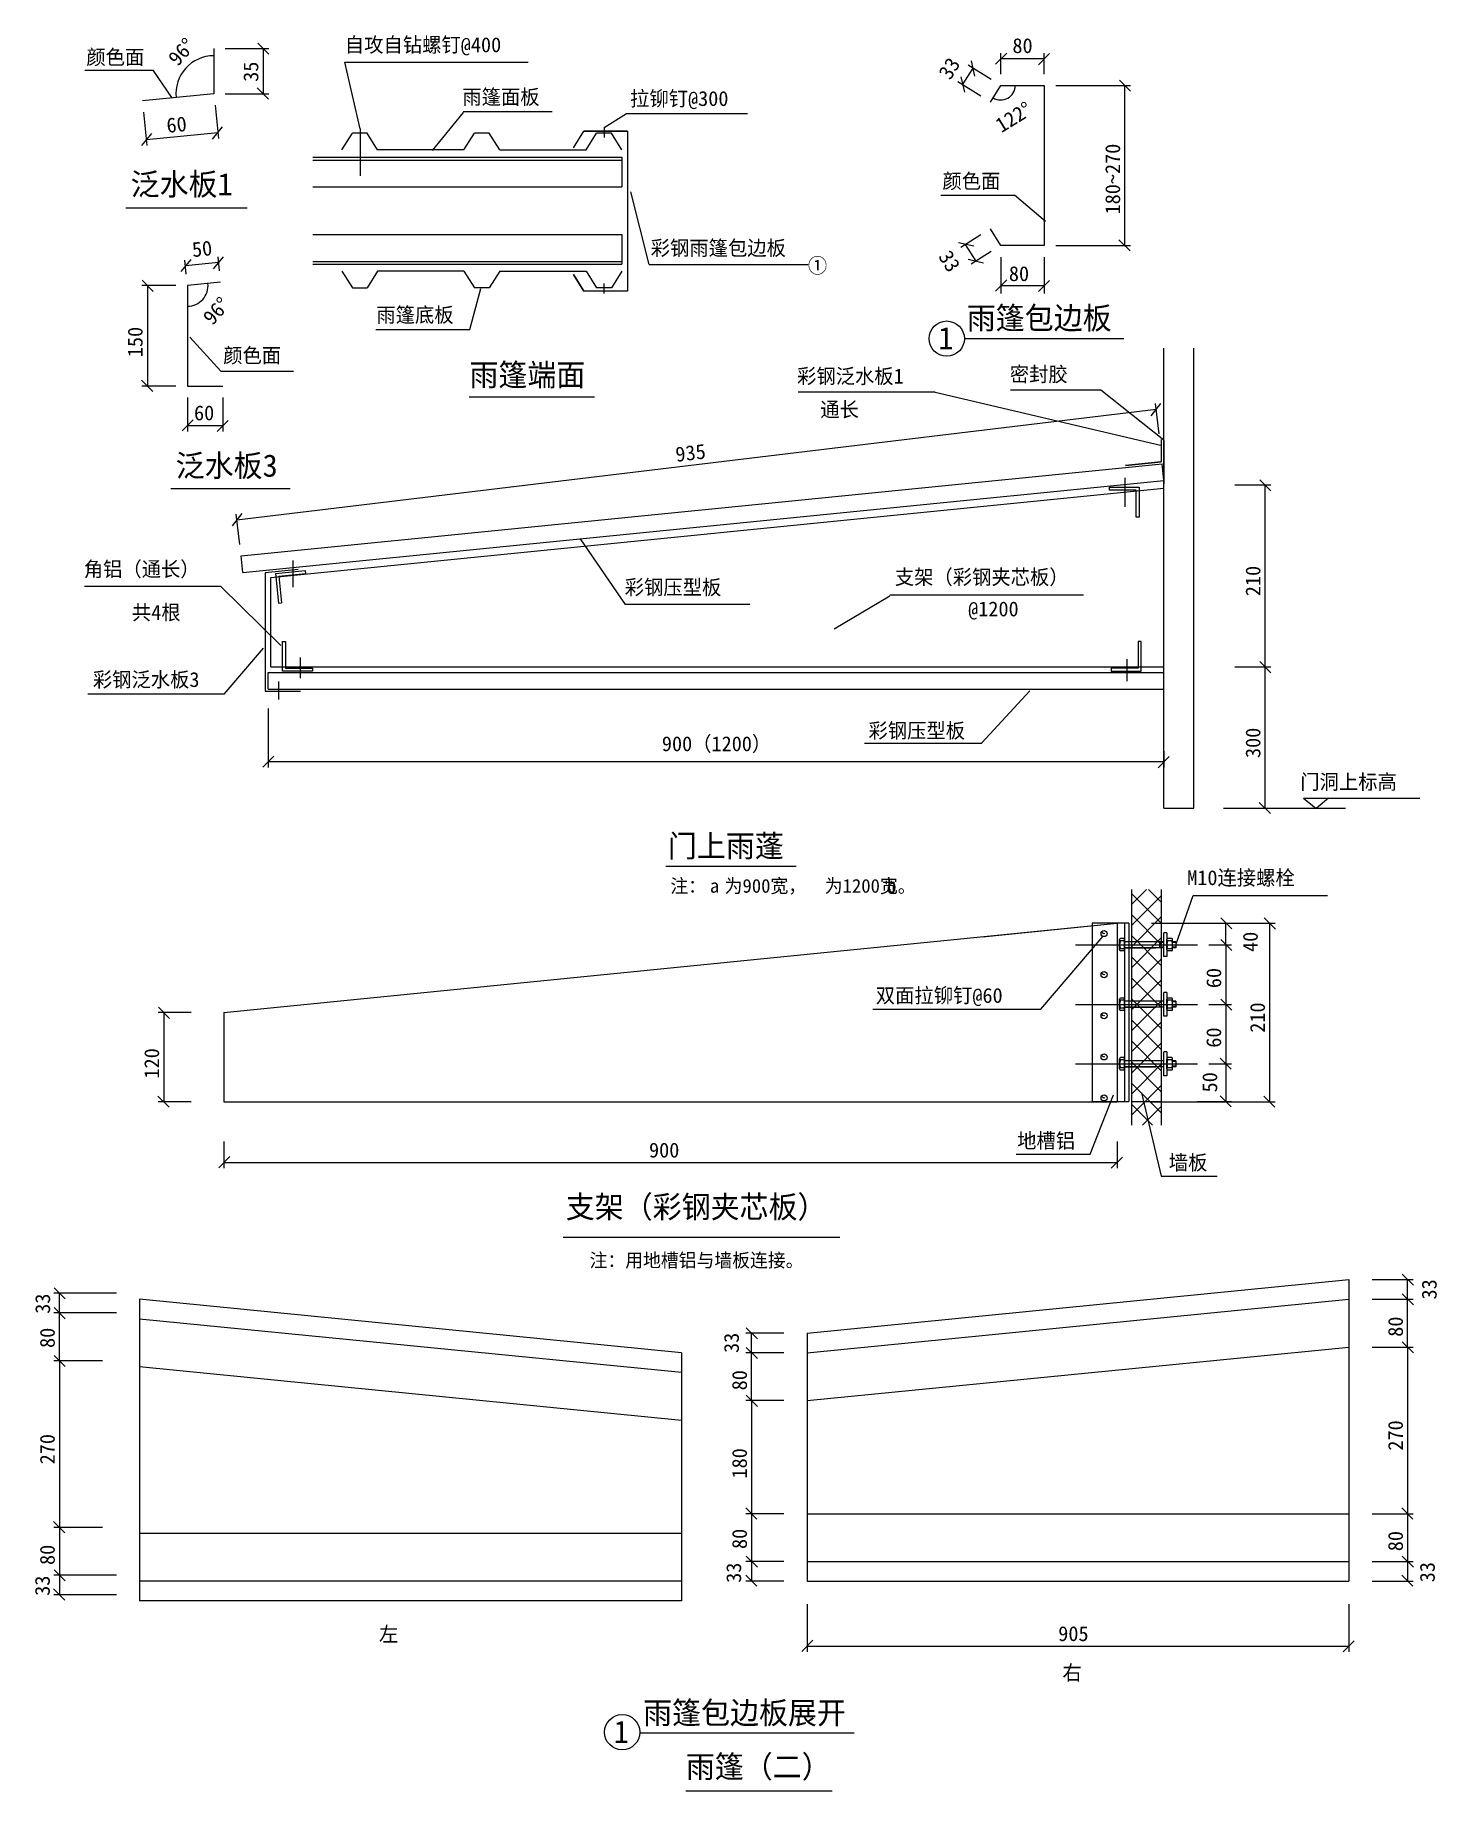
# Model space of a CAD drawing. Header units: metres. Extents: x 1635 to 2861, y 143 to 1679.
import ezdxf

# ---------------------------------------------------------------- set-up
doc = ezdxf.new("R2010")
doc.units = ezdxf.units.M
doc.layers.add('_TCH_MASK', color=7, linetype='Continuous')

# ---------------------------------------------------------------- blocks, each defined once
blk = doc.blocks.new('_ARCHTICK')
at = {"color": 6, "linetype": 'ByBlock'}
blk.add_lwpolyline([(-0.73, -0.73), (0.66, 0.66)], dxfattribs=at)

msp = doc.modelspace()

# ---------------------------------------------------------------- linework, layer by layer
for p, q in [((1713.98, 1528.15), (1820.18, 1528.15)), ((2447.93, 1413.77), (2587.31, 1413.77)), ((2014.43, 1362.82), (2124.38, 1362.82)), ((1753.6, 1282.68), (1857.84, 1282.68)), ((2186.78, 952.02), (2300.78, 952.02)), ((2096.79, 627.37), (2339.04, 627.37)), ((2164.21, 193.74), (2351.42, 193.74)), ((2204.22, 142.9), (2332.08, 142.9))]:
    msp.add_line(p, q)
at = {"layer": '_TCH_MASK'}
for p, q in [((1791.18, 1667.6), (1791.18, 1627.97)), ((1801.18, 1667.6), (1839.29, 1667.6)), ((1834.29, 1667.6), (1834.29, 1627.97)), ((2479.81, 1645.22), (2479.81, 1663.44)), ((2517.83, 1645.22), (2517.83, 1663.44)), ((1678.15, 1648.71), (1738.07, 1648.71)), ((1754.24, 1624.57), (1738.07, 1648.71)), ((1905.8, 1655.64), (2066.08, 1655.64)), ((1919.19, 1597.14), (1905.8, 1655.64)), ((2446.4, 1635.81), (2455.52, 1650.4)), ((2471.33, 1640.52), (2451.28, 1653.05)), ((2517.83, 1658.44), (2479.81, 1658.44)), ((2462.21, 1625.93), (2442.16, 1638.46)), ((2470.69, 1620.63), (2479.81, 1635.22)), ((2479.81, 1635.22), (2517.83, 1635.22)), ((2517.83, 1635.22), (2517.83, 1495.1)), ((2527.83, 1635.22), (2593.26, 1635.22)), ((2588.26, 1495.1), (2588.26, 1635.22)), ((1791.18, 1627.97), (1728.66, 1621.72)), ((1792.18, 1618.02), (1795.09, 1588.92)), ((1801.18, 1627.97), (1839.29, 1627.97)), ((1729.66, 1611.77), (1732.57, 1582.67)), ((2009.3, 1611.62), (1982.07, 1578.25)), ((2009.3, 1612.31), (2087.09, 1612.31)), ((2132.61, 1598.45), (2152.38, 1610.63)), ((2132.61, 1598.45), (2132.61, 1589.83)), ((2152.38, 1610.63), (2258.08, 1610.63)), ((1794.59, 1593.89), (1732.07, 1587.64)), ((1903.23, 1578.83), (1912.35, 1593.42)), ((1925.37, 1593.42), (1912.35, 1593.42)), ((1919.19, 1597.14), (1919.19, 1556.02)), ((1934.49, 1578.83), (1925.37, 1593.42)), ((2010.03, 1578.83), (2019.15, 1593.42)), ((2032.18, 1593.42), (2019.15, 1593.42)), ((2041.29, 1578.83), (2032.18, 1593.42)), ((2105.87, 1580.7), (2114.99, 1595.29)), ((2105.87, 1580.7), (2114.99, 1595.29)), ((2153.01, 1595.29), (2114.99, 1595.29)), ((2114.99, 1595.29), (2153.01, 1595.29)), ((2116.84, 1578.83), (2125.96, 1593.42)), ((2138.98, 1593.42), (2125.96, 1593.42)), ((2148.1, 1578.83), (2138.98, 1593.42)), ((2153.01, 1595.29), (2153.01, 1486.43)), ((2153.01, 1595.29), (2153.01, 1455.17)), ((1877.84, 1572.51), (2148.13, 1572.51)), ((1877.84, 1569.9), (2148.13, 1569.9)), ((2010.03, 1578.83), (1934.49, 1578.83)), ((2041.29, 1578.83), (2116.84, 1578.83)), ((2148.13, 1572.51), (2148.13, 1546.46)), ((1877.84, 1546.46), (2148.13, 1546.46)), ((2172.17, 1478.52), (2156.06, 1542.24)), ((2427.32, 1539.1), (2491.66, 1539.1)), ((2518.83, 1516.2), (2491.66, 1539.1)), ((2479.81, 1495.1), (2470.69, 1509.69)), ((1877.84, 1504.78), (2148.13, 1504.78)), ((2148.13, 1504.78), (2148.13, 1478.73)), ((2462.21, 1504.39), (2444.78, 1493.5)), ((2458.14, 1481.56), (2449.02, 1496.15)), ((2517.83, 1495.1), (2479.81, 1495.1)), ((2527.83, 1495.1), (2593.26, 1495.1)), ((1767.01, 1470.1), (1765.78, 1482.34)), ((1795.34, 1480.27), (1766.28, 1477.36)), ((1796.07, 1473), (1794.84, 1485.24)), ((1877.84, 1481.33), (2148.13, 1481.33)), ((1877.84, 1478.73), (2148.13, 1478.73)), ((2172.17, 1478.52), (2311.35, 1478.52)), ((2471.33, 1489.8), (2453.9, 1478.91)), ((2479.81, 1485.1), (2479.81, 1453.29)), ((2517.83, 1485.1), (2517.83, 1453.29)), ((1758, 1460.15), (1728.01, 1460.15)), ((1733.01, 1460.15), (1733.01, 1372.17)), ((1797.06, 1463.05), (1768, 1460.15)), ((1768, 1460.15), (1768, 1372.17)), ((1903.23, 1472.8), (1912.35, 1458.21)), ((1934.49, 1472.8), (1925.37, 1458.21)), ((2010.03, 1472.8), (1934.49, 1472.8)), ((2010.03, 1472.8), (2019.15, 1458.21)), ((2041.29, 1472.8), (2032.18, 1458.21)), ((2041.29, 1472.8), (2116.84, 1472.8)), ((2105.87, 1469.76), (2114.99, 1455.17)), ((2114.99, 1455.17), (2105.87, 1469.76)), ((2116.84, 1472.8), (2125.96, 1458.21)), ((2132.61, 1453.18), (2132.61, 1461.8)), ((2148.1, 1472.8), (2138.98, 1458.21)), ((2517.83, 1459.99), (2479.81, 1459.99)), ((1912.35, 1458.21), (1925.37, 1458.21)), ((2015.26, 1421.74), (2024.85, 1457.43)), ((2032.18, 1458.21), (2019.15, 1458.21)), ((2153.01, 1455.17), (2114.99, 1455.17)), ((2153.01, 1455.17), (2114.99, 1455.17)), ((2138.98, 1458.21), (2125.96, 1458.21)), ((1770.1, 1414.93), (1797.22, 1385.12)), ((1932.96, 1421.74), (2015.26, 1421.74)), ((2622.56, 1002.77), (2622.56, 1405.36)), ((2648.61, 1002.77), (2648.61, 1405.36)), ((1797.22, 1385.12), (1860.92, 1385.12)), ((1758, 1372.17), (1728.01, 1372.17)), ((1768, 1372.17), (1799.06, 1372.17)), ((2567.22, 1368.63), (2488.31, 1368.63)), ((2622.56, 1324.96), (2567.22, 1368.63)), ((1768, 1362.17), (1768, 1332.51)), ((1799.06, 1362.17), (1799.06, 1332.51)), ((2422.34, 1366.8), (2302.47, 1366.8)), ((2422.34, 1366.8), (2619.6, 1320.49)), ((2618.4, 1330.42), (2615.22, 1356.87)), ((1799.06, 1337.51), (1768, 1337.51)), ((1811.23, 1255.02), (2615.81, 1351.9)), ((2620.12, 1325.57), (2620.12, 1305.76)), ((2620.12, 1325.57), (2620.12, 1305.76)), ((2622.56, 1324.42), (2622.56, 1286.58)), ((1815.01, 1223.6), (2621.11, 1304.21)), ((2588.45, 1291.95), (2588.45, 1266.59)), ((2588.86, 1302.63), (2620.12, 1305.76)), ((2620.12, 1305.76), (2588.86, 1302.63)), ((2622.56, 1289.7), (2621.11, 1304.21)), ((1816.46, 1209.09), (2622.56, 1289.7)), ((1841.06, 1204.59), (2622.56, 1282.74)), ((2574.75, 1283.58), (2600.8, 1283.58)), ((2574.75, 1280.97), (2574.75, 1283.58)), ((2598.2, 1280.97), (2574.75, 1280.97)), ((2598.2, 1257.53), (2598.2, 1280.97)), ((2600.8, 1283.58), (2600.8, 1257.53)), ((2684.49, 1285.66), (2716.03, 1285.66)), ((2711.03, 1126.44), (2711.03, 1285.66)), ((1813.81, 1233.53), (1810.63, 1259.98)), ((2600.8, 1257.53), (2598.2, 1257.53)), ((2151.35, 1180.96), (2111.91, 1238.63)), ((1816.46, 1209.09), (1815.01, 1223.6)), ((1860.16, 1219.68), (1860.16, 1196.27)), ((1865.03, 1211.75), (1835.97, 1208.85)), ((1835.97, 1208.85), (1835.97, 1105.24)), ((1835.97, 1208.85), (1835.97, 1105.24)), ((1841.06, 1126.44), (1841.06, 1204.59)), ((1845.05, 1208.16), (1870.97, 1210.76)), ((1845.05, 1208.16), (1847.65, 1182.24)), ((1847.9, 1205.83), (1871.23, 1208.16)), ((1847.9, 1205.83), (1850.24, 1182.5)), ((1870.97, 1210.76), (1871.23, 1208.16)), ((1797.38, 1196.84), (1678.03, 1196.84)), ((1797.38, 1196.84), (1849.72, 1145.27)), ((2382.61, 1188.48), (2333.83, 1159.51)), ((2552.06, 1189.3), (2382.61, 1189.3)), ((1847.65, 1182.24), (1850.24, 1182.5)), ((2260.16, 1180.96), (2151.35, 1180.96)), ((1800.19, 1102.49), (1834.72, 1142.77)), ((1851.36, 1122.74), (1851.36, 1148.79)), ((1851.36, 1148.79), (1853.96, 1148.79)), ((1853.96, 1148.79), (1853.96, 1125.34)), ((2602.47, 1148.79), (2599.87, 1148.79)), ((2599.87, 1148.79), (2599.87, 1125.34)), ((2602.47, 1122.74), (2602.47, 1148.79)), ((1841.06, 1126.44), (2622.56, 1126.44)), ((1877.41, 1122.74), (1851.36, 1122.74)), ((1853.96, 1125.34), (1877.41, 1125.34)), ((1866.73, 1134.64), (1866.73, 1116.63)), ((1877.41, 1125.34), (1877.41, 1122.74)), ((2599.87, 1125.34), (2576.42, 1125.34)), ((2576.42, 1125.34), (2576.42, 1122.74)), ((2576.42, 1122.74), (2602.47, 1122.74)), ((2590.11, 1133.29), (2590.11, 1114.01)), ((2684.52, 1126.44), (2716.03, 1126.44)), ((2684.52, 1126.44), (2716.03, 1126.44)), ((2711.03, 1002.77), (2711.03, 1126.44)), ((1838.61, 1121.52), (2622.56, 1121.52)), ((1838.61, 1106.94), (1838.61, 1121.52)), ((1838.61, 1106.94), (2622.56, 1106.94)), ((1847.73, 1113.63), (1847.73, 1098.03)), ((1800.19, 1102.49), (1680.86, 1102.49)), ((1835.97, 1105.24), (1867.03, 1105.24)), ((2463.26, 1059.99), (2505.17, 1105.54)), ((1838.61, 1089.96), (1838.61, 1038.29)), ((2463.26, 1059.45), (2360.53, 1059.45)), ((2622.56, 1052.58), (2622.56, 1038.29)), ((2622.56, 1043.29), (1838.61, 1043.29)), ((2622.56, 1002.77), (2648.61, 1002.77)), ((2674.52, 1002.77), (2781.47, 1002.77)), ((2684.52, 1002.77), (2716.03, 1002.77)), ((2744.58, 1011.53), (2846.58, 1011.53)), ((2744.58, 1011.53), (2755.6, 1002.59)), ((2766.67, 1011.53), (2755.6, 1002.59)), ((2594.48, 918.73), (2607.41, 931.65)), ((2594.48, 725.47), (2594.48, 931.65)), ((2620.53, 901.77), (2594.48, 927.82)), ((2594.48, 900.31), (2620.53, 926.36)), ((2620.53, 920.19), (2609.07, 931.65)), ((2620.53, 725.47), (2620.53, 931.65)), ((2632.99, 883.27), (2648.23, 926.27)), ((2648.23, 926.27), (2765.71, 926.27)), ((2620.53, 883.35), (2594.48, 909.4)), ((2594.48, 881.89), (2620.53, 907.94)), ((1800.01, 824), (2581.51, 902.15)), ((2463.71, 890.37), (2581.51, 902.15)), ((2559.85, 902.33), (2559.85, 746.29)), ((2591.91, 902.33), (2559.85, 902.33)), ((2569.46, 893.11), (2567.99, 894.64)), ((2581.51, 902.15), (2581.51, 745.85)), ((2581.51, 902.15), (2581.51, 745.85)), ((2588.08, 902.33), (2588.08, 746.03)), ((2591.91, 902.33), (2591.91, 746.03)), ((2611.65, 902.15), (2719.99, 902.15)), ((2622.45, 872.91), (2622.45, 893.75)), ((2625.05, 893.75), (2622.45, 893.75)), ((2625.05, 893.75), (2625.05, 872.91)), ((2667.8, 902.33), (2681.79, 902.33)), ((2676.79, 883.27), (2676.79, 902.33)), ((2714.99, 902.15), (2714.99, 745.85)), ((2514.69, 826.89), (2569.46, 890.74)), ((2545.06, 883.27), (2651.79, 883.27)), ((2583.72, 878.87), (2583.72, 887.8)), ((2587.95, 888.79), (2584.41, 888.79)), ((2588.08, 886.8), (2584.41, 886.8)), ((2588.08, 879.86), (2584.41, 879.86)), ((2588.08, 877.87), (2584.41, 877.87)), ((2588.08, 877.87), (2588.08, 888.66)), ((2622.45, 885.94), (2588.08, 885.94)), ((2618.61, 885.94), (2588.08, 885.94)), ((2618.61, 885.94), (2588.08, 885.94)), ((2622.45, 880.73), (2588.08, 880.73)), ((2588.08, 880.73), (2615.48, 880.73)), ((2620.53, 864.93), (2594.48, 890.98)), ((2594.48, 863.47), (2620.53, 889.52)), ((2618.61, 885.94), (2618.61, 880.73)), ((2622.45, 885.42), (2618.61, 885.42)), ((2622.45, 881.25), (2618.61, 881.25)), ((2625.05, 878.87), (2625.05, 887.8)), ((2629.41, 888.79), (2625.73, 888.79)), ((2629.41, 886.8), (2625.73, 886.8)), ((2629.41, 879.86), (2625.73, 879.86)), ((2629.41, 877.87), (2625.73, 877.87)), ((2630.09, 878.87), (2630.09, 887.8)), ((2632.99, 885.94), (2630.19, 885.94)), ((2632.99, 885.42), (2630.19, 885.42)), ((2632.99, 881.25), (2630.19, 881.25)), ((2632.99, 880.73), (2630.19, 880.73)), ((2632.99, 885.94), (2632.99, 880.73)), ((2661.79, 883.27), (2681.79, 883.27)), ((2671.03, 883.27), (2671.79, 883.27)), ((2676.79, 883.27), (2676.79, 831.17)), ((2620.53, 846.51), (2594.48, 872.56)), ((2594.48, 845.05), (2620.53, 871.1)), ((2625.05, 872.91), (2622.45, 872.91)), ((2569.46, 857.16), (2567.99, 858.69)), ((2620.53, 828.09), (2594.48, 854.14)), ((2594.48, 826.63), (2620.53, 852.68)), ((2545.06, 831.17), (2651.79, 831.17)), ((2583.72, 826.77), (2583.72, 835.7)), ((2587.95, 836.69), (2584.41, 836.69)), ((2588.08, 834.7), (2584.41, 834.7)), ((2588.08, 825.77), (2588.08, 836.56)), ((2618.61, 833.84), (2588.08, 833.84)), ((2618.61, 833.84), (2588.08, 833.84)), ((2622.45, 833.84), (2588.08, 833.84)), ((2620.53, 809.67), (2594.48, 835.72)), ((2594.48, 808.21), (2620.53, 834.26)), ((2622.45, 820.81), (2622.45, 841.65)), ((2625.05, 841.65), (2622.45, 841.65)), ((2625.05, 841.65), (2625.05, 820.81)), ((2625.05, 826.77), (2625.05, 835.7)), ((2629.41, 836.69), (2625.73, 836.69)), ((2629.41, 834.7), (2625.73, 834.7)), ((2630.09, 826.77), (2630.09, 835.7)), ((2632.99, 833.84), (2630.19, 833.84)), ((2632.99, 833.32), (2630.19, 833.32)), ((2632.99, 833.84), (2632.99, 828.63)), ((2661.79, 831.17), (2681.79, 831.17)), ((2661.79, 831.17), (2681.79, 831.17)), ((2676.79, 831.17), (2676.79, 779.07)), ((1771.42, 824), (1742.34, 824)), ((1747.34, 824), (1747.34, 745.85)), ((1800.01, 824), (1800.01, 745.85)), ((2367.67, 826.89), (2514.69, 826.89)), ((2569.46, 821.21), (2567.99, 822.74)), ((2588.08, 827.76), (2584.41, 827.76)), ((2588.08, 825.77), (2584.41, 825.77)), ((2588.08, 828.63), (2615.48, 828.63)), ((2622.45, 828.63), (2588.08, 828.63)), ((2620.53, 791.25), (2594.48, 817.3)), ((2594.48, 789.79), (2620.53, 815.84)), ((2625.05, 820.81), (2622.45, 820.81)), ((2629.41, 827.76), (2625.73, 827.76)), ((2629.41, 825.77), (2625.73, 825.77)), ((2632.99, 829.15), (2630.19, 829.15)), ((2632.99, 828.63), (2630.19, 828.63)), ((2569.46, 785.26), (2567.99, 786.79)), ((2583.72, 774.67), (2583.72, 783.6)), ((2587.95, 784.59), (2584.41, 784.59)), ((2588.08, 773.67), (2588.08, 784.46)), ((2620.53, 772.83), (2594.48, 798.88)), ((2594.48, 771.37), (2620.53, 797.42)), ((2625.05, 789.55), (2622.45, 789.55)), ((2622.45, 768.71), (2622.45, 789.55)), ((2625.05, 789.55), (2625.05, 768.71)), ((2625.05, 774.67), (2625.05, 783.6)), ((2629.41, 784.59), (2625.73, 784.59)), ((2630.09, 774.67), (2630.09, 783.6)), ((2545.06, 779.07), (2651.79, 779.07)), ((2588.08, 782.6), (2584.41, 782.6)), ((2588.08, 775.66), (2584.41, 775.66)), ((2588.08, 773.67), (2584.41, 773.67)), ((2618.61, 781.74), (2588.08, 781.74)), ((2618.61, 781.74), (2588.08, 781.74)), ((2622.45, 781.74), (2588.08, 781.74)), ((2588.08, 776.53), (2615.48, 776.53)), ((2622.45, 776.53), (2588.08, 776.53)), ((2620.53, 754.41), (2594.48, 780.46)), ((2594.48, 752.95), (2620.53, 779)), ((2625.05, 768.71), (2622.45, 768.71)), ((2629.41, 782.6), (2625.73, 782.6)), ((2629.41, 775.66), (2625.73, 775.66)), ((2629.41, 773.67), (2625.73, 773.67)), ((2632.99, 781.74), (2630.19, 781.74)), ((2632.99, 781.22), (2630.19, 781.22)), ((2632.99, 777.05), (2630.19, 777.05)), ((2632.99, 776.53), (2630.19, 776.53)), ((2632.99, 781.74), (2632.99, 776.53)), ((2661.79, 779.07), (2681.79, 779.07)), ((2669.13, 779.07), (2681.79, 779.07)), ((2676.79, 779.07), (2676.79, 746.03)), ((2620.53, 735.99), (2594.48, 762.04)), ((2594.48, 734.53), (2620.53, 760.58)), ((2602.82, 753.71), (2620.19, 680.82)), ((1771.42, 745.85), (1742.34, 745.85)), ((1800.01, 745.85), (2581.51, 745.85)), ((2463.71, 745.85), (2581.51, 745.85)), ((2557.92, 700), (2578.4, 751.92)), ((2560.11, 746.03), (2591.91, 746.03)), ((2569.46, 749.32), (2567.99, 750.84)), ((2594.48, 746.03), (2620.53, 746.03)), ((2612.63, 725.47), (2594.48, 743.62)), ((2603.85, 725.47), (2620.53, 742.16)), ((2611.65, 745.85), (2719.99, 745.85)), ((2651.96, 746.03), (2681.79, 746.03)), ((1800.01, 711.08), (1800.01, 687.83)), ((2581.51, 711.08), (2581.51, 687.83)), ((1800.01, 692.83), (2581.51, 692.83)), ((2493.32, 700), (2557.92, 700)), ((2620.19, 680.82), (2669.1, 680.82)), ((2310.24, 543.57), (2784.35, 590.46)), ((2784.35, 590.46), (2784.35, 326.55)), ((2804.71, 590.46), (2840.74, 590.46)), ((2835.74, 573.19), (2835.74, 590.46)), ((1705.99, 578.46), (1651.01, 578.46)), ((1656.01, 561.18), (1656.01, 578.46)), ((1726.12, 573.05), (1726.12, 309.13)), ((2200.23, 526.16), (1726.12, 573.05)), ((2310.24, 526.3), (2784.35, 573.19)), ((2804.71, 573.19), (2840.74, 573.19)), ((2804.71, 573.19), (2840.74, 573.19)), ((2835.74, 531.3), (2835.74, 573.19)), ((1693.6, 561.18), (1651.01, 561.18)), ((1705.99, 561.18), (1651.01, 561.18)), ((1656.01, 519.3), (1656.01, 561.18)), ((2200.23, 508.88), (1726.12, 555.77)), ((2289.88, 543.57), (2256.71, 543.57)), ((2261.71, 526.3), (2261.71, 543.57)), ((2310.24, 543.57), (2310.24, 326.55)), ((2200.23, 526.16), (2200.23, 309.13)), ((2289.88, 526.3), (2256.71, 526.3)), ((2289.88, 526.3), (2256.71, 526.3)), ((2261.71, 484.41), (2261.71, 526.3)), ((2310.24, 484.41), (2784.35, 531.3)), ((2804.71, 531.3), (2840.74, 531.3)), ((2804.71, 531.3), (2840.74, 531.3)), ((2835.74, 531.3), (2835.74, 385.42)), ((1693.6, 519.3), (1651.01, 519.3)), ((1693.6, 519.3), (1651.01, 519.3)), ((1656.01, 519.3), (1656.01, 373.42)), ((2200.23, 467), (1726.12, 513.89)), ((2289.88, 484.41), (2256.71, 484.41)), ((2289.88, 484.41), (2256.71, 484.41)), ((2261.71, 484.41), (2261.71, 385.42)), ((2289.88, 385.42), (2256.71, 385.42)), ((2289.88, 385.42), (2256.71, 385.42)), ((2261.71, 385.42), (2261.71, 343.74)), ((2310.24, 385.42), (2784.35, 385.42)), ((2804.71, 385.42), (2840.74, 385.42)), ((2804.71, 385.42), (2840.74, 385.42)), ((2835.74, 385.42), (2835.74, 343.74)), ((1693.6, 373.42), (1651.01, 373.42)), ((1693.6, 373.42), (1651.01, 373.42)), ((1656.01, 373.42), (1656.01, 331.74)), ((2200.23, 368.01), (1726.12, 368.01)), ((2289.88, 343.74), (2256.71, 343.74)), ((2289.88, 343.74), (2256.71, 343.74)), ((2261.71, 343.74), (2261.71, 326.55)), ((2310.24, 343.74), (2784.35, 343.74)), ((2804.71, 343.74), (2840.74, 343.74)), ((2804.71, 343.74), (2840.74, 343.74)), ((2835.74, 343.74), (2835.74, 326.55)), ((1705.99, 331.74), (1651.01, 331.74)), ((1693.6, 331.74), (1651.01, 331.74)), ((1656.01, 331.74), (1656.01, 314.55)), ((2200.23, 326.33), (1726.12, 326.33)), ((2289.88, 326.55), (2256.71, 326.55)), ((2310.24, 326.55), (2784.35, 326.55)), ((2804.71, 326.55), (2840.74, 326.55)), ((1705.99, 314.55), (1651.01, 314.55)), ((2200.23, 309.13), (1726.12, 309.13)), ((2310.24, 306.2), (2310.24, 264.57)), ((2784.35, 306.2), (2784.35, 264.57)), ((2310.24, 269.57), (2784.35, 269.57))]:
    msp.add_line(p, q, dxfattribs=at)
for centre, radius in [((2432.49, 1413.72), 15.41), ((2570.12, 893.05), 2.66), ((2570.09, 893.16), 0.26), ((2570.12, 857.1), 2.66), ((2570.09, 857.22), 0.26), ((2570.12, 821.15), 2.66), ((2570.09, 821.27), 0.26), ((2570.12, 785.2), 2.66), ((2570.09, 785.32), 0.26), ((2570.12, 749.25), 2.66), ((2570.09, 749.37), 0.26), ((2148.48, 194.24), 15.41)]:
    msp.add_circle(centre, radius, dxfattribs=at)
for centre, radius, start, end in [((1791.18, 1627.97), 33.28, 90, 185.71), ((2479.81, 1635.22), 12.66, 237.99, 0), ((1768, 1460.15), 18.1, 270, 5.71), ((2584.79, 887.8), 1.07, 111.22, 248.78), ((2592.88, 883.33), 9.16, 157.75, 202.25), ((2584.79, 878.87), 1.07, 111.22, 248.78), ((2587.95, 888.66), 0.13, 0, 90), ((2626.12, 887.8), 1.07, 111.22, 248.78), ((2634.21, 883.33), 9.16, 157.75, 202.25), ((2626.12, 878.87), 1.07, 111.22, 248.78), ((2620.93, 883.33), 9.16, 337.75, 22.25), ((2629.03, 887.8), 1.07, 291.22, 68.78), ((2629.03, 878.87), 1.07, 291.22, 68.78), ((2584.79, 835.7), 1.07, 111.22, 248.78), ((2592.88, 831.23), 9.16, 157.75, 202.25), ((2587.95, 836.56), 0.13, 0, 90), ((2626.12, 835.7), 1.07, 111.22, 248.78), ((2634.21, 831.23), 9.16, 157.75, 202.25), ((2620.93, 831.23), 9.16, 337.75, 22.25), ((2629.03, 835.7), 1.07, 291.22, 68.78), ((2584.79, 826.77), 1.07, 111.22, 248.78), ((2626.12, 826.77), 1.07, 111.22, 248.78), ((2629.03, 826.77), 1.07, 291.22, 68.78), ((2584.79, 783.6), 1.07, 111.22, 248.78), ((2587.95, 784.46), 0.13, 0, 90), ((2626.12, 783.6), 1.07, 111.22, 248.78), ((2629.03, 783.6), 1.07, 291.22, 68.78), ((2592.88, 779.13), 9.16, 157.75, 202.25), ((2584.79, 774.67), 1.07, 111.22, 248.78), ((2634.21, 779.13), 9.16, 157.75, 202.25), ((2626.12, 774.67), 1.07, 111.22, 248.78), ((2620.93, 779.13), 9.16, 337.75, 22.25), ((2629.03, 774.67), 1.07, 291.22, 68.78), ((2560.11, 746.29), 0.26, 180, 270)]:
    msp.add_arc(centre, radius, start, end, dxfattribs=at)

# ---------------------------------------------------------------- block references
at = {"layer": '_TCH_MASK', "xscale": 7, "yscale": 7, "zscale": 7}
for p, rotation in [((1834.29, 1667.6), 90), ((2479.81, 1658.44), 180), ((2455.52, 1650.4), 57.99), ((1834.29, 1627.97), 270), ((2446.4, 1635.81), 237.99), ((2588.26, 1635.22), 90), ((1794.59, 1593.89), 5.71), ((1732.07, 1587.64), 185.71), ((2449.02, 1496.15), 122.01), ((2588.26, 1495.1), 270), ((1766.28, 1477.36), 185.71), ((1795.34, 1480.27), 5.71), ((2458.14, 1481.56), 302.01), ((1733.01, 1460.15), 90), ((2479.81, 1459.99), 180), ((1733.01, 1372.17), 270), ((2615.81, 1351.9), 6.87), ((1768, 1337.51), 180), ((2711.03, 1285.66), 90), ((1811.23, 1255.02), 186.87), ((2711.03, 1126.44), 90), ((1838.61, 1043.29), 180), ((2711.03, 1002.77), 270), ((2676.79, 902.33), 90), ((2714.99, 902.15), 90), ((2676.79, 883.27), 90), ((2676.79, 831.17), 90), ((1747.34, 824), 90), ((2676.79, 779.07), 270), ((1747.34, 745.85), 270), ((2676.79, 746.03), 270), ((2714.99, 745.85), 270), ((1800.01, 692.83), 180), ((2835.74, 590.46), 90), ((1656.01, 578.46), 90), ((2835.74, 573.19), 90), ((1656.01, 561.18), 90), ((2261.71, 543.57), 90), ((1656.01, 519.3), 90), ((2261.71, 526.3), 90), ((2835.74, 531.3), 90), ((2261.71, 484.41), 90), ((2261.71, 385.42), 270), ((2835.74, 385.42), 270), ((1656.01, 373.42), 270), ((2261.71, 343.74), 90), ((2835.74, 343.74), 90), ((1656.01, 331.74), 90), ((2261.71, 326.55), 270), ((2835.74, 326.55), 270), ((1656.01, 314.55), 270), ((2310.24, 269.57), 180)]:
    msp.add_blockref('_ARCHTICK', p, dxfattribs=dict(at, rotation=rotation))
for p in [(2517.83, 1658.44), (2517.83, 1459.99), (1799.06, 1337.51), (2622.56, 1043.29), (2581.51, 692.83), (2784.35, 269.57)]:
    msp.add_blockref('_ARCHTICK', p, dxfattribs=at)

# ---------------------------------------------------------------- texts
for s, rotation, p in [('96°', 47.86, (1759.53, 1651.4)), ('35', 90, (1830.04, 1638.43)), ('33', 57.99, (2435.48, 1639.26)), ('122°', 31.56, (2480.25, 1593.4)), ('60', 5.71, (1750.35, 1593.69)), ('180~270', 90, (2584.17, 1522.38)), ('50', 5.71, (1772.63, 1485.03)), ('33', 302.01, (2424.72, 1485.53)), ('96°', 47.86, (1789.98, 1424.68)), ('150', 90, (1728.78, 1397.48)), ('935', 6.87, (2195.87, 1305.78)), ('210', 90, (2706.94, 1188.34)), ('300', 90, (2706.94, 1046.71)), ('40', 90, (2704.62, 877.03)), ('60', 90, (2672.6, 845.33)), ('210', 90, (2710.9, 806.29)), ('60', 90, (2672.6, 793.23)), ('120', 90, (1743.25, 766.24)), ('50', 90, (2669.13, 754.1)), ('33', 90, (2861.16, 572.9)), ('33', 90, (1647.84, 560.39)), ('80', 90, (2831.65, 540.27)), ('80', 90, (1651.92, 530.5)), ('33', 90, (2250.57, 526.11)), ('80', 90, (2257.62, 493.38)), ('270', 90, (2831.65, 440.65)), ('270', 90, (1651.92, 428.65)), ('180', 90, (2257.62, 416.24)), ('80', 90, (2257.62, 354.57)), ('80', 90, (2831.65, 352.61)), ('80', 90, (1651.92, 340.6)), ('33', 90, (2252.55, 324.95)), ('33', 90, (2859.5, 325.44)), ('33', 90, (1647.58, 313.6))]:
    msp.add_text(s, height=13, rotation=rotation).set_placement(p)
for s, height, p in [('80', 13, (2489.96, 1663.57)), ('80', 13, (2486.84, 1464.08)), ('60', 13, (1773.79, 1342.23)), ('900（1200）', 13, (2183.19, 1052.7)), ('注：  为900宽，  为1200宽。', 12, (2190.61, 928.85)), ('a                  b', 12, (2225.21, 928.87)), ('900', 13, (2171.95, 697.13)), ('注：用地槽铝与墙板连接。', 12, (2119.93, 601.25)), ('905', 13, (2530.05, 273.98))]:
    msp.add_text(s, height=height).set_placement(p)
at = {"layer": '_TCH_MASK'}
for s, height, p in [('自攻自钻螺钉@400', 13, (1905.8, 1664.36)), ('颜色面', 13, (1679.57, 1653.54)), ('雨篷面板', 13, (2008.56, 1618.71)), ('拉铆钉@300', 13, (2155.38, 1617.3)), ('泛水板1', 19.5, (1718.29, 1539.09)), ('颜色面', 13, (2428.71, 1545.1)), ('彩钢雨篷包边板', 13, (2173.43, 1486.51)), ('①', 13, (2310.93, 1471.11)), ('雨篷包边板', 19.5, (2449.98, 1421.99)), ('雨篷底板', 13, (1933.34, 1428)), ('1', 19.5, (2425.01, 1404.39)), ('颜色面', 13, (1799.32, 1392.54)), ('雨篷端面', 19.5, (2014.78, 1372.23)), ('彩钢泛水板1', 13, (2301.48, 1374.39)), ('密封胶', 13, (2487.65, 1376.07)), ('通长', 13, (2321.77, 1345.2)), ('泛水板3', 19.5, (1757.71, 1292.87)), ('角铝（通长）', 13, (1677.31, 1205.53)), ('支架（彩钢夹芯板）', 13, (2387.03, 1198.57)), ('彩钢压型板', 13, (2150.68, 1189.65)), ('@1200', 13, (2451.17, 1170.69)), ('共4根', 13, (1719.4, 1167.63)), ('彩钢泛水板3', 13, (1685.24, 1108.88)), ('彩钢压型板', 13, (2363.99, 1064.22)), ('门洞上标高', 13, (2741.83, 1019.36)), ('门上雨蓬', 19.5, (2188.5, 960.03)), ('M10连接螺栓', 13, (2642.85, 935.48)), ('双面拉铆钉@60', 13, (2370.38, 832.46)), ('地槽铝', 13, (2494.09, 705.33)), ('墙板', 13, (2626.73, 686.26)), ('支架（彩钢夹芯板）', 19.5, (2099.1, 644.2)), ('左', 13, (1935.58, 273.6)), ('右', 13, (2533.69, 239.92)), ('雨篷包边板展开', 19.5, (2166.77, 201.48)), ('1', 19.5, (2140.99, 184.91)), ('雨篷（二）', 19.5, (2204.18, 154.36))]:
    msp.add_text(s, height=height, dxfattribs=at).set_placement(p)

doc.saveas('drawing.dxf')
